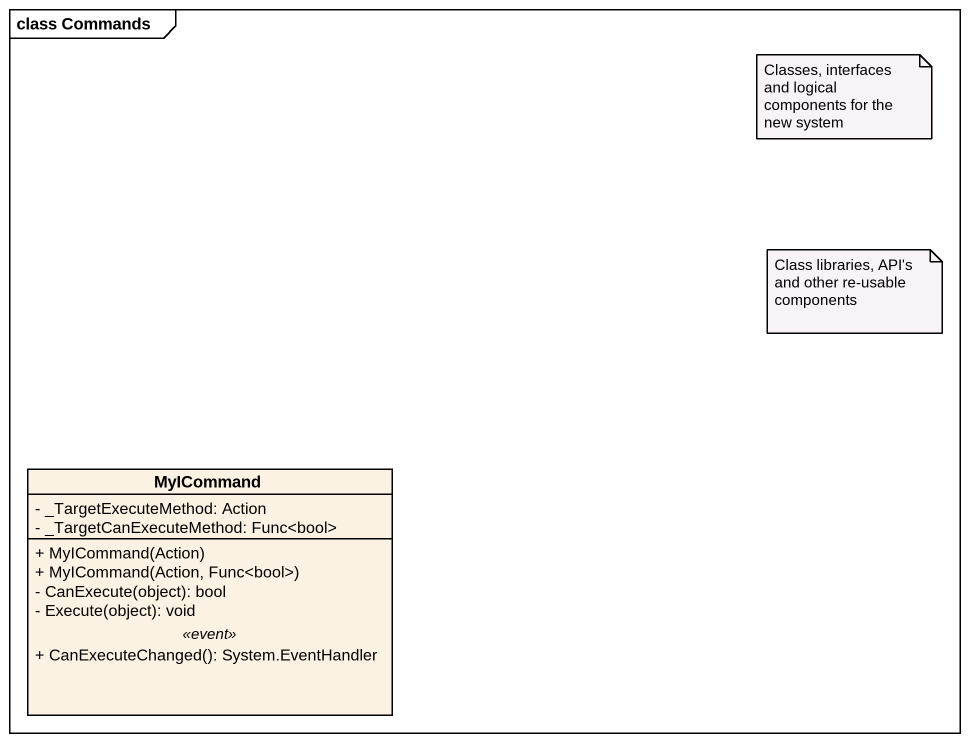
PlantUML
@startuml
mainframe class Commands
hide circle
hide empty members
skinparam classAttributeIconSize 0
class MyICommand {
  - _TargetExecuteMethod: Action
  - _TargetCanExecuteMethod: Func<bool>
  --
  + MyICommand(Action)
  + MyICommand(Action, Func<bool>)
  - CanExecute(object): bool
  - Execute(object): void
  .. <<event>> ..
  + CanExecuteChanged(): System.EventHandler
}
note as N1
  Classes, interfaces and logical components for the new system
end note
note as N2
  Class libraries, API's and other re-usable components
end note
@enduml
